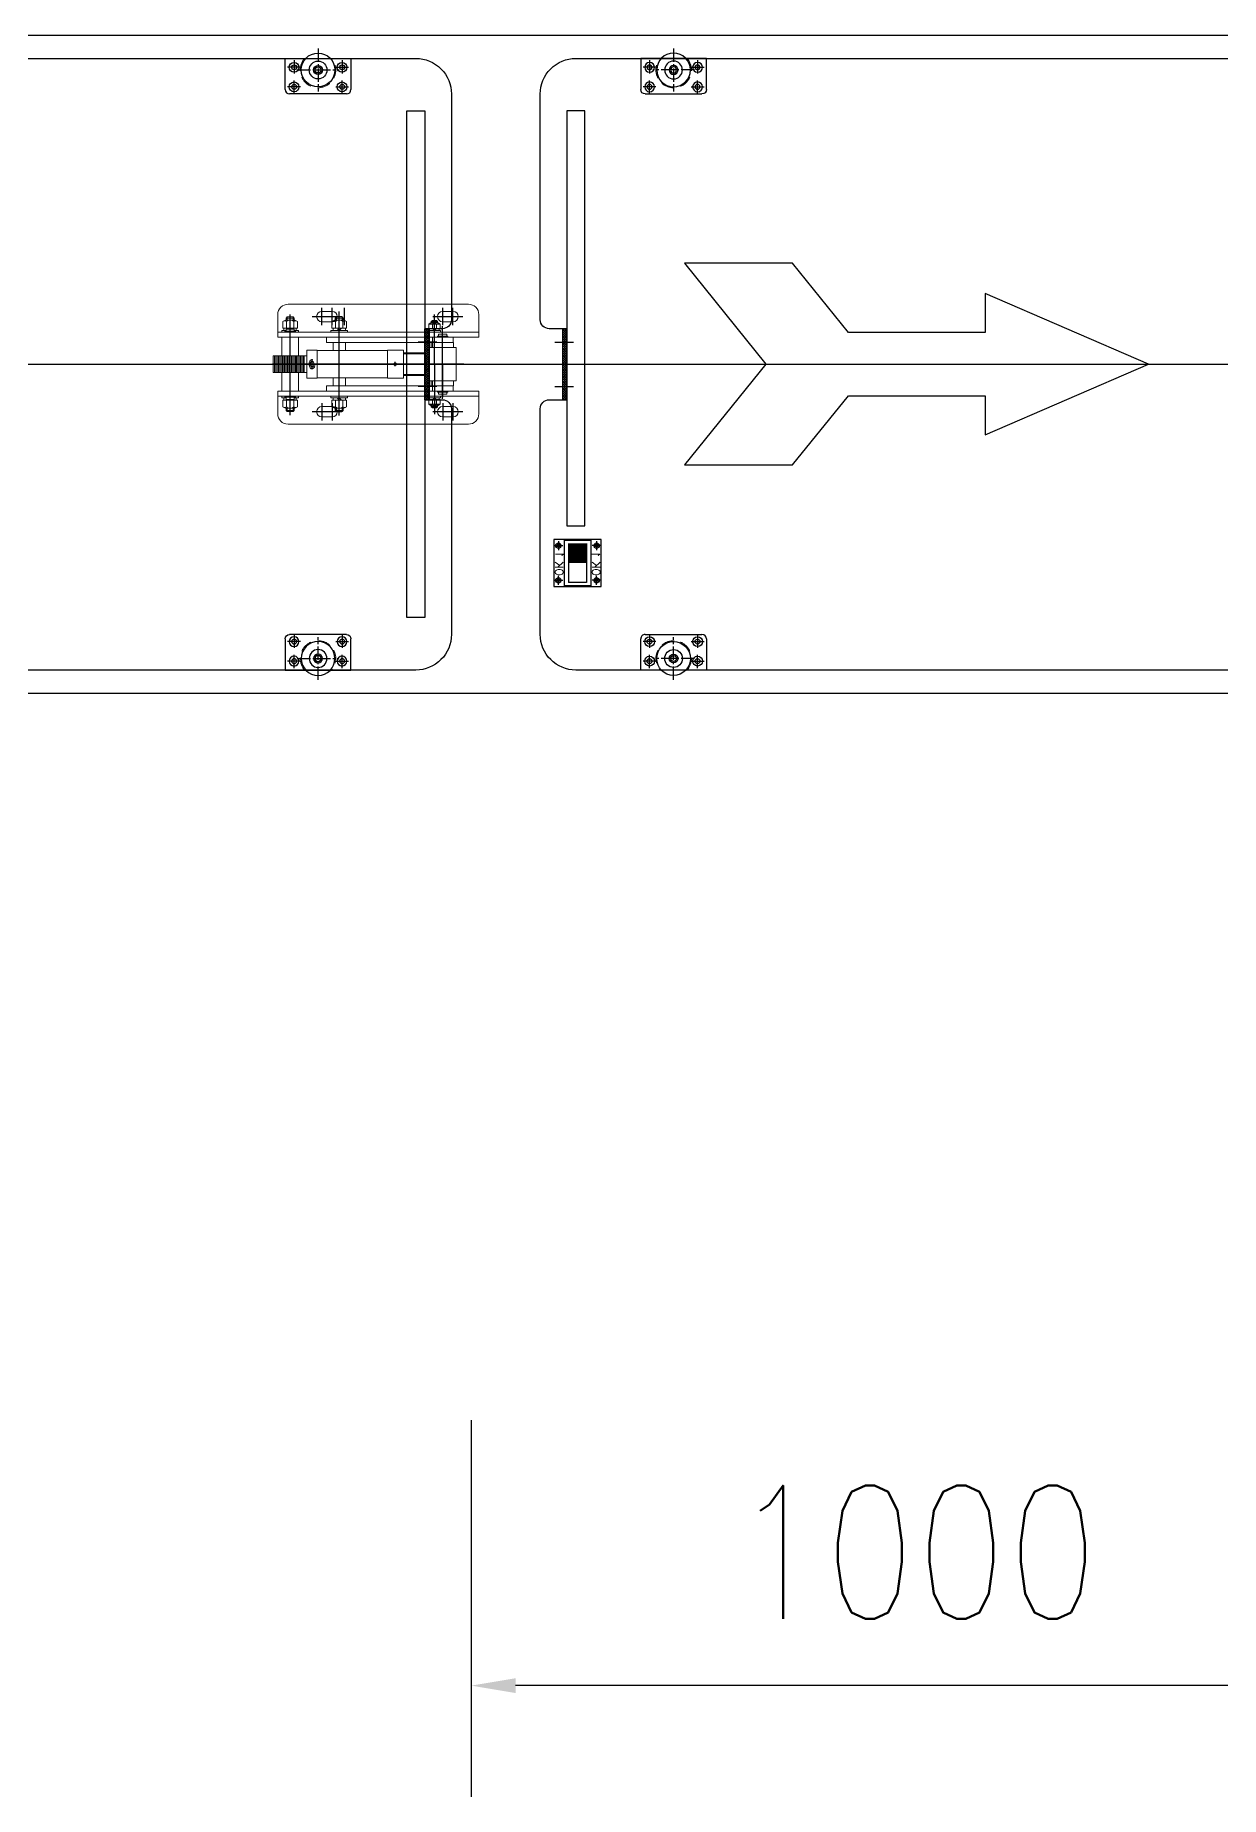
# Model space of a CAD drawing. Extents: x 539033 to 804858, y 468425 to 1263560.
# Drawn here: x 700377 to 701711, y 507259 to 509241 of the extents above; entities that cross this region are included whole.
import ezdxf

# ---------------------------------------------------------------- set-up
doc = ezdxf.new("R2010")
doc.units = 0
doc.header["$LTSCALE"] = 1000
doc.header["$MEASUREMENT"] = 0
for name, pattern in [('ACAD_ISO04W100', [30, 24, -3, 0, -3]), ('CENTER', [50.8, 31.75, -6.35, 6.35, -6.35]), ('CENTER2', [1.125, 0.75, -0.125, 0.125, -0.125]), ('CENTERX2', [4, 2.5, -0.5, 0.5, -0.5]), ('DASHDOT', [25.4, 12.7, -6.35, 0, -6.35]), ('HIDDEN', [0.375, 0.25, -0.125])]:
    doc.linetypes.add(name, pattern=pattern)
doc.layers.get('0').update_dxf_attribs({"linetype": 'CONTINUOUS'})
doc.layers.get('Defpoints').update_dxf_attribs({"linetype": 'CONTINUOUS'})
doc.layers.add('1', color=1, linetype='DASHDOT')
doc.layers.add('3', color=7, linetype='ACAD_ISO04W100', lineweight=15)
doc.layers.add('CAXA0', color=7, linetype='CONTINUOUS', lineweight=25)
doc.styles.add('DIM_FONT', font='SIMPLEX.shx', dxfattribs={"width": 0.8})
doc.styles.get("Standard").update_dxf_attribs({"font": 'txt.shx', "width": 0.7, "height": 500, "bigfont": 'hzdx.shx'})
doc.dimstyles.new('DIMN50', dxfattribs={"dimscale": 0.5, "dimtxt": 300, "dimasz": 100, "dimexe": 250, "dimexo": 300, "dimgap": 150, "dimtad": 1, "dimdec": 0, "dimzin": 0, "dimdsep": 46, "dimtxsty": 'DIM_FONT', "dimcen": 0.09, "dimclrd": 3, "dimclre": 3, "dimclrt": 3, "dimazin": 2, "dimtfac": 1, "dimtdec": 0, "dimtix": 1, "dimtmove": 2, "dimatfit": 3, "dimfxl": 250, "dimtolj": 1, "dimtzin": 0, "dimarcsym": 0})

# ---------------------------------------------------------------- blocks, each defined once
blk = doc.blocks.new('A$C02164963')
for p, q in [((0, 53), (0, 0)), ((53, 53), (0, 53)), ((11.5, 53), (11.5, 0)), ((11.5, 52), (41.5, 52)), ((16.5, 48.5), (16.5, 4.5)), ((36.5, 48.5), (36.5, 4.5)), ((41.5, 53), (41.5, 0)), ((53, 0), (53, 53)), ((11.5, 1), (41.5, 1)), ((36.5, 4.5), (16.5, 4.5)), ((0, 0), (53, 0))]:
    blk.add_line(p, q)
at = {"color": 1, "linetype": 'CENTER'}
for p, q in [((0, 46), (10, 46)), ((5, 51), (5, 41)), ((53, 46), (43, 46)), ((48, 51), (48, 41)), ((0, 7), (10, 7)), ((5, 2), (5, 12)), ((53, 7), (43, 7)), ((48, 2), (48, 12))]:
    blk.add_line(p, q, dxfattribs=at)
at = {"const_width": 20}
blk.add_lwpolyline([(26.5, 26.5), (26.5, 48.5)], dxfattribs=at)
for centre, radius in [((5, 46), 3), ((5, 46), 1.5), ((48, 46), 3), ((48, 46), 1.5), ((5, 7), 3), ((5, 7), 1.5), ((48, 7), 3), ((48, 7), 1.5)]:
    blk.add_circle(centre, radius)
at = {"text_generation_flag": 4}
for s, p in [('OK', (1.5, 11.8)), ('1', (1.7, 32.2)), ('1', (42.6, 32.2)), ('OK', (42.9, 11.8))]:
    blk.add_text(s, height=9, rotation=90, dxfattribs=at).set_placement(p)
blk = doc.blocks.new('A$C21B97B69')
at = {"color": 4}
for p, q in [((0, 40), (74, 40)), ((0, 5), (0, 40)), ((74, 40), (74, 5)), ((69, 0), (5, 0))]:
    blk.add_line(p, q, dxfattribs=at)
at = {"color": 1, "linetype": 'CENTER2', "ltscale": 0.02}
for p, q in [((37, 51), (37, 2.9)), ((17.2, 30), (2.7, 30)), ((10, 37.9), (10, 22.7)), ((13.6, 27), (60.4, 27)), ((32, 27), (41.8, 27)), ((56.8, 30), (71.3, 30)), ((64, 37.9), (64, 22.7)), ((17.2, 8), (2.7, 8)), ((10, 0.1), (10, 15.3)), ((56.8, 8), (71.3, 8)), ((64, 0.1), (64, 15.3))]:
    blk.add_line(p, q, dxfattribs=at)
at = {"color": 4}
for centre, radius in [((37, 27), 19), ((10, 30), 5.5), ((10, 30), 2.75), ((37, 27), 10), ((37, 27), 5), ((37, 27), 3.38), ((64, 30), 5.5), ((64, 30), 2.75), ((10, 8), 5.5), ((10, 8), 2.75), ((64, 8), 5.5), ((64, 8), 2.75)]:
    blk.add_circle(centre, radius, dxfattribs=at)
at = {"color": 4, "linetype": 'HIDDEN', "lineweight": 9, "ltscale": 0.06}
blk.add_arc((36.9, 27), 20, 139.3169, 40.6831, dxfattribs=at)
at = {"color": 4}
for centre, start, end in [((5, 5), 180, 270), ((69, 5), 270, 0)]:
    blk.add_arc(centre, 5, start, end, dxfattribs=at)
blk = doc.blocks.new('A$C2E146BF2')
h = blk.add_hatch()
h.set_pattern_fill('ANSI37', color=2, scale=15, style=0)
h.set_pattern_definition([(135, (109616.842, 27284.7453), (1.325825215, 1.325825215), []), (45, (109616.842, 27284.7453), (1.325825215, -1.325825215), [])])
h.paths.add_polyline_path([(30, 395), (25, 395), (25, 315), (30, 315)])
h = blk.add_hatch()
h.set_pattern_fill('ANSI37', color=2, scale=15, style=0)
h.set_pattern_definition([(45, (-108616.8856, 27284.7453), (-1.325825215, 1.325825215), []), (135, (-108616.8856, 27284.7453), (-1.325825215, -1.325825215), [])])
h.paths.add_polyline_path([(970, 395), (975, 395), (975, 315), (970, 315)])
at = {"color": 1, "linetype": 'CENTER'}
for p, q in [((16.4, 380), (37.3, 380)), ((983.5, 380), (962.6, 380)), ((16.4, 330), (37.3, 330)), ((983.5, 330), (962.6, 330))]:
    blk.add_line(p, q, dxfattribs=at)
at = {"color": 4}
blk.add_lwpolyline([(10, 395, -0.414214), (0, 405), (0, 659, -0.414214), (40, 699), (960, 699, -0.414214), (1000, 659), (1000, 405, -0.414214), (990, 395), (970, 395), (970, 315), (990, 315, -0.414214), (1000, 305), (1000, 51, -0.414214), (960, 11), (40, 11, -0.414214), (0, 51), (0, 305, -0.414214), (10, 315), (30, 315), (30, 395)], format="xyb", close=True, dxfattribs=at)
for points in [[(30, 395), (25, 395), (25, 315), (30, 315)], [(970, 395), (975, 395), (975, 315), (970, 315)]]:
    blk.add_lwpolyline(points, close=True, dxfattribs=at)
at = {"layer": 'CAXA0', "lineweight": 25}
for points in [[(30, 640), (30, 173.1), (50, 173.1), (50, 640)], [(950, 70), (950, 640), (970, 640), (970, 70)]]:
    blk.add_lwpolyline(points, close=True, dxfattribs=at)
at = {"linetype": 'ByBlock', "xscale": -1}
blk.add_blockref('A$C21B97B69', (187, 659), dxfattribs=at)
at = {"linetype": 'ByBlock'}
blk.add_blockref('A$C21B97B69', (813, 659), dxfattribs=at)
blk.add_blockref('A$C02164963', (15.4, 105))
at = {"linetype": 'ByBlock', "rotation": 180}
blk.add_blockref('A$C21B97B69', (187, 51), dxfattribs=at)
at = {"linetype": 'ByBlock', "xscale": -1, "rotation": 180}
blk.add_blockref('A$C21B97B69', (813, 51), dxfattribs=at)
blk = doc.blocks.new('A$C49301FC4')
at = {"color": 1}
blk.add_lwpolyline([(173.7, 73.3), (318.5, 73.3), (318.5, 31.9), (491.5, 106.7), (318.5, 181.6), (318.5, 140.2), (173.7, 140.2), (114.6, 213.5), (0, 213.5), (86.1, 106.7), (0, 0), (114.6, 0)], close=True, dxfattribs=at)
blk = doc.blocks.new('A$C4D7979D7')
at = {"layer": '1', "linetype": 'CENTERX2'}
for p, q in [((18.2, 121), (51.6, 121)), ((29.1, 111.2), (29.1, 130.7)), ((40.7, 111.2), (40.7, 130.7)), ((50, 67.5), (50, 123.5)), ((154.2, 121), (187.6, 121)), ((157.1, 125), (157.1, 8.3)), ((165.1, 111.2), (165.1, 130.7)), ((176.7, 111.2), (176.7, 130.7)), ((212.4, 124.7), (212.4, 11.7)), ((40.8, 106.5), (40.8, 24.5)), ((40.8, 67.5), (40.8, 104.6)), ((232.4, 67.5), (10.9, 67.5)), ((16.9, 67.5), (232.3, 67.5)), ((40.8, 67.5), (40.8, 30.3)), ((50, 67.5), (50, 11.5)), ((94, 69.8), (94, 64.8)), ((187.7, 72.4), (187.7, 61.8)), ((29.1, 23.7), (29.1, 4.2)), ((40.7, 23.7), (40.7, 4.2)), ((151.2, 23.7), (151.2, 4.2)), ((165.1, 23.7), (165.1, 4.2)), ((176.7, 23.7), (176.7, 4.2)), ((18.2, 14), (51.6, 14)), ((154.2, 14), (187.6, 14))]:
    blk.add_line(p, q, dxfattribs=at)
at = {"layer": '3', "linetype": 'Continuous'}
for p, q in [((0, 97.7), (0, 123.3)), ((11.6, 134.9), (214.7, 134.9)), ((152.5, 119.4), (153.7, 120.6)), ((161.8, 119.4), (152.5, 119.4)), ((152.5, 119.4), (152.5, 117.1)), ((160.6, 120.6), (153.7, 120.6)), ((153.7, 120.6), (153.7, 117.1)), ((160.6, 120.6), (160.6, 117.1)), ((160.6, 120.6), (161.8, 119.4)), ((161.8, 119.4), (161.8, 117.1)), ((207.7, 119.4), (208.9, 120.6)), ((217, 119.4), (207.7, 119.4)), ((207.7, 119.4), (207.7, 117.1)), ((208.9, 120.6), (208.9, 117.1)), ((215.8, 120.6), (208.9, 120.6)), ((215.8, 120.6), (215.8, 117.1)), ((215.8, 120.6), (217, 119.4)), ((217, 119.4), (217, 117.1)), ((226.3, 97.7), (226.3, 123.3)), ((0, 103.5), (226.3, 103.5)), ((36.1, 98.9), (36.1, 101.2)), ((45.5, 101.2), (36.1, 101.2)), ((43, 103.5), (43, 105.4)), ((57, 105.4), (43, 105.4)), ((57, 103.5), (43, 103.5)), ((43.6, 112.6), (46.5, 114.3)), ((43.6, 107.2), (43.6, 112.6)), ((56.4, 112.6), (43.6, 112.6)), ((56.4, 107.2), (43.6, 107.2)), ((44.5, 105.4), (44.5, 107.2)), ((45.5, 98.9), (45.5, 101.2)), ((46.5, 115.5), (47.7, 116.7)), ((46.5, 114.3), (46.5, 115.5)), ((53.5, 115.5), (46.5, 115.5)), ((53.5, 114.3), (46.5, 114.3)), ((47.7, 114.3), (47.7, 116.7)), ((52.3, 116.7), (47.7, 116.7)), ((47.7, 107.2), (47.7, 112.6)), ((48.2, 107.2), (50, 105.4)), ((50, 107.2), (51.9, 105.4)), ((52.3, 114.3), (52.3, 116.7)), ((53.5, 115.5), (52.3, 116.7)), ((52.3, 107.2), (52.3, 112.6)), ((53.5, 114.3), (53.5, 115.5)), ((56.4, 112.6), (53.5, 114.3)), ((55.5, 105.4), (55.5, 107.2)), ((56.4, 107.2), (56.4, 112.6)), ((57, 103.5), (57, 105.4)), ((166.4, 105.4), (147.8, 105.4)), ((147.8, 103.5), (147.8, 105.4)), ((166.4, 103.5), (147.8, 103.5)), ((149, 115.4), (151.9, 117.1)), ((149, 107.8), (149, 115.4)), ((165.3, 107.8), (149, 107.8)), ((150.2, 105.4), (150.2, 107.8)), ((162.4, 117.1), (151.9, 117.1)), ((153.1, 115.4), (153.1, 107.8)), ((154.7, 107.8), (157.1, 105.4)), ((157.1, 107.8), (159.6, 105.4)), ((161.2, 115.4), (161.2, 107.8)), ((165.3, 115.4), (162.4, 117.1)), ((164.1, 105.4), (164.1, 107.8)), ((165.3, 107.8), (165.3, 115.4)), ((166.4, 105.4), (166.4, 103.5)), ((203.1, 103.5), (203.1, 105.4)), ((207.7, 105.4), (203.1, 105.4)), ((204.2, 115.4), (207.1, 117.1)), ((204.2, 107.8), (204.2, 115.4)), ((220.5, 107.8), (204.2, 107.8)), ((205.4, 105.4), (205.4, 107.8)), ((218.2, 104.7), (206.2, 104.7)), ((206.2, 103.5), (206.2, 104.7)), ((217.6, 117.1), (207.1, 117.1)), ((207.7, 104.7), (207.7, 107)), ((217, 107), (207.7, 107)), ((216.8, 104.7), (207.9, 104.7)), ((208.3, 115.4), (208.3, 107.8)), ((209.9, 107.8), (210.7, 107)), ((212.4, 107.8), (213.2, 107)), ((216.4, 115.4), (216.4, 107.8)), ((217, 104.7), (217, 107)), ((221.7, 105.4), (217, 105.4)), ((220.5, 115.4), (217.6, 117.1)), ((218.2, 103.5), (218.2, 104.7)), ((219.3, 105.4), (219.3, 107.8)), ((220.5, 107.8), (220.5, 115.4)), ((221.7, 105.4), (221.7, 103.5)), ((0, 97.7), (226.3, 97.7)), ((25.7, 67.5), (25.7, 86.1)), ((25.7, 86.1), (55.9, 86.1)), ((28.7, 86.1), (28.7, 91.9)), ((52, 91.9), (28.7, 91.9)), ((29, 91.9), (29, 97.7)), ((29, 91.9), (171.5, 91.9)), ((46.6, 98.9), (34.9, 98.9)), ((34.9, 97.7), (34.9, 98.9)), ((45.2, 98.9), (36.4, 98.9)), ((45.2, 97.7), (36.4, 97.7)), ((59.3, 97.7), (40.7, 97.7)), ((46.6, 97.7), (46.6, 98.9)), ((52, 91.9), (52, 97.7)), ((52, 91.9), (52, 86.1)), ((52.3, 86.1), (52.3, 91.9)), ((53.5, 86.1), (53.5, 91.9)), ((55.9, 67.5), (55.9, 86.1)), ((59.1, 80.2), (59.1, 54.7)), ((84.7, 80.2), (59.1, 80.2)), ((84.7, 83.2), (84.7, 51.8)), ((102.7, 83.2), (84.7, 83.2)), ((102.7, 83.2), (102.7, 51.8)), ((181.8, 82.9), (102.7, 82.9)), ((150.2, 82.9), (150.2, 91.9)), ((164.1, 82.9), (164.1, 91.9)), ((171.5, 91.9), (171.5, 97.7)), ((181.8, 83.2), (181.8, 51.8)), ((193.5, 83.2), (181.8, 83.2)), ((193.5, 83.2), (193.5, 51.8)), ((203.1, 76.8), (203.1, 97.7)), ((221.7, 76.8), (221.7, 97.7)), ((25.7, 67.5), (25.7, 48.8)), ((59.1, 73.3), (55.9, 73.3)), ((55.9, 67.5), (55.9, 48.8)), ((59.1, 61.6), (55.9, 61.6)), ((84.7, 79.1), (59.1, 79.1)), ((193.5, 76.8), (231.3, 76.8)), ((196.4, 76.8), (196.4, 58.2)), ((197.8, 76.8), (197.8, 58.2)), ((199.3, 76.8), (199.3, 58.2)), ((200.7, 76.8), (200.7, 58.2)), ((202.2, 76.8), (202.2, 58.2)), ((203.6, 76.8), (203.6, 58.2)), ((205.1, 76.8), (205.1, 58.2)), ((206.5, 76.8), (206.5, 58.2)), ((208, 76.8), (208, 58.2)), ((209.4, 76.8), (209.4, 58.2)), ((210.9, 76.8), (210.9, 58.2)), ((212.4, 76.8), (212.4, 58.2)), ((213.8, 76.8), (213.8, 58.2)), ((215.3, 76.8), (215.3, 58.2)), ((216.7, 76.8), (216.7, 58.2)), ((218.2, 76.8), (218.2, 58.2)), ((219.6, 76.8), (219.6, 58.2)), ((221.1, 76.8), (221.1, 58.2)), ((222.5, 76.8), (222.5, 58.2)), ((224, 76.8), (224, 58.2)), ((225.4, 76.8), (225.4, 58.2)), ((226.9, 76.8), (226.9, 58.2)), ((228.3, 76.8), (228.3, 58.2)), ((229.8, 76.8), (229.8, 58.2)), ((231.3, 76.8), (231.3, 58.2)), ((25.7, 48.8), (55.9, 48.8)), ((28.7, 48.8), (28.7, 43)), ((52, 43), (28.7, 43)), ((29, 43), (171.5, 43)), ((29, 43), (29, 37.2)), ((52, 43), (52, 48.8)), ((52, 43), (52, 37.2)), ((52.3, 48.8), (52.3, 43)), ((53.5, 48.8), (53.5, 43)), ((84.7, 55.8), (59.1, 55.8)), ((84.7, 54.7), (59.1, 54.7)), ((102.7, 51.8), (84.7, 51.8)), ((181.8, 52), (102.7, 52)), ((150.2, 52), (150.2, 43)), ((164.1, 52), (164.1, 43)), ((171.5, 43), (171.5, 37.2)), ((193.5, 51.8), (181.8, 51.8)), ((193.5, 58.2), (231.3, 58.2)), ((203.1, 58.2), (203.1, 37.2)), ((221.7, 58.2), (221.7, 37.2)), ((0, 37.2), (226.3, 37.2)), ((0, 37.2), (0, 11.6)), ((0, 31.4), (226.3, 31.4)), ((35, 37.2), (35, 36.1)), ((46.6, 36.1), (35, 36.1)), ((36.1, 36.1), (36.1, 33.7)), ((45.5, 33.7), (36.1, 33.7)), ((45.2, 37.2), (36.4, 37.2)), ((45.2, 36.1), (36.4, 36.1)), ((59.3, 37.2), (40.7, 37.2)), ((57, 31.4), (43, 31.4)), ((43, 31.4), (43, 29.5)), ((57, 29.5), (43, 29.5)), ((56.4, 27.7), (43.6, 27.7)), ((43.6, 27.7), (43.6, 22.3)), ((56.4, 22.3), (43.6, 22.3)), ((43.6, 22.3), (46.5, 20.6)), ((44.5, 29.5), (44.5, 27.7)), ((45.5, 36.1), (45.5, 33.7)), ((53.5, 20.6), (46.5, 20.6)), ((46.5, 20.6), (46.5, 19.4)), ((46.6, 37.2), (46.6, 36.1)), ((47.7, 27.7), (47.7, 22.3)), ((47.7, 20.6), (47.7, 18.3)), ((48.2, 27.7), (50, 29.5)), ((50, 27.7), (51.9, 29.5)), ((52.3, 27.7), (52.3, 22.3)), ((52.3, 20.6), (52.3, 18.3)), ((56.4, 22.3), (53.5, 20.6)), ((53.5, 20.6), (53.5, 19.4)), ((55.5, 29.5), (55.5, 27.7)), ((56.4, 27.7), (56.4, 22.3)), ((57, 31.4), (57, 29.5)), ((166.4, 31.4), (147.8, 31.4)), ((147.8, 31.4), (147.8, 29.5)), ((166.4, 29.5), (147.8, 29.5)), ((165.3, 27.1), (149, 27.1)), ((149, 27.1), (149, 19.5)), ((150.2, 29.5), (150.2, 27.1)), ((153.1, 19.5), (153.1, 27.1)), ((154.7, 27.1), (157.1, 29.5)), ((157.1, 27.1), (159.6, 29.5)), ((161.2, 19.5), (161.2, 27.1)), ((164.1, 29.5), (164.1, 27.1)), ((165.3, 27.1), (165.3, 19.5)), ((166.4, 29.5), (166.4, 31.4)), ((203.1, 31.4), (203.1, 29.5)), ((207.7, 29.5), (203.1, 29.5)), ((204.2, 27.1), (204.2, 19.5)), ((220.5, 27.1), (204.2, 27.1)), ((205.4, 29.5), (205.4, 27.1)), ((206.4, 31.4), (206.4, 30.2)), ((218.2, 30.2), (206.4, 30.2)), ((207.7, 30.2), (207.7, 27.9)), ((217, 27.9), (207.7, 27.9)), ((216.8, 30.2), (207.9, 30.2)), ((208.3, 19.5), (208.3, 27.1)), ((209.9, 27.1), (210.7, 27.9)), ((212.4, 27.1), (213.2, 27.9)), ((216.4, 19.5), (216.4, 27.1)), ((217, 30.2), (217, 27.9)), ((221.7, 29.5), (217, 29.5)), ((218.2, 31.4), (218.2, 30.2)), ((219.3, 29.5), (219.3, 27.1)), ((220.5, 27.1), (220.5, 19.5)), ((221.7, 29.5), (221.7, 31.4)), ((226.3, 37.2), (226.3, 11.6)), ((46.5, 19.4), (47.7, 18.3)), ((53.5, 19.4), (46.5, 19.4)), ((52.3, 18.3), (47.7, 18.3)), ((53.5, 19.4), (52.3, 18.3)), ((149, 19.5), (151.9, 17.8)), ((162.4, 17.8), (151.9, 17.8)), ((152.5, 15.5), (152.5, 17.8)), ((161.8, 15.5), (152.5, 15.5)), ((152.5, 15.5), (153.7, 14.3)), ((153.7, 14.3), (153.7, 17.8)), ((160.6, 14.3), (153.7, 14.3)), ((160.6, 14.3), (160.6, 17.8)), ((160.6, 14.3), (161.8, 15.5)), ((161.8, 15.5), (161.8, 17.8)), ((165.3, 19.5), (162.4, 17.8)), ((204.2, 19.5), (207.1, 17.8)), ((217.6, 17.8), (207.1, 17.8)), ((207.7, 15.5), (207.7, 17.8)), ((217, 15.5), (207.7, 15.5)), ((207.7, 15.5), (208.9, 14.3)), ((208.9, 14.3), (208.9, 17.8)), ((215.8, 14.3), (208.9, 14.3)), ((215.8, 14.3), (215.8, 17.8)), ((215.8, 14.3), (217, 15.5)), ((217, 15.5), (217, 17.8)), ((220.5, 19.5), (217.6, 17.8)), ((11.6, 0), (214.7, 0))]:
    blk.add_line(p, q, dxfattribs=at)
for points in [[(40.7, 115.1), (29.1, 115.1, -1), (29.1, 126.8), (40.7, 126.8, -1)], [(176.7, 115.1), (165.1, 115.1, -1), (165.1, 126.8), (176.7, 126.8, -1)], [(40.7, 8.1), (29.1, 8.1, -1), (29.1, 19.8), (40.7, 19.8, -1)], [(176.7, 8.1), (165.1, 8.1, -1), (165.1, 19.8), (176.7, 19.8, -1)]]:
    blk.add_lwpolyline(points, format="xyb", close=True, dxfattribs=at)
blk.add_lwpolyline([(92.6, 67.5), (93.3, 66.2), (94.8, 66.2), (95.5, 67.5), (94.8, 68.7), (93.3, 68.7)], close=True, dxfattribs=at)
blk.add_circle((94, 67.5), 1.47, dxfattribs=at)
for centre, radius, start, end in [((11.6, 123.3), 11.6, 90, 180), ((214.7, 123.3), 11.6, 0, 90), ((45.6, 110.5), 2.88, 44.9863, 106.9138), ((50, 111.2), 2.71, 30.8315, 149.1685), ((54.4, 110.5), 2.88, 73.0862, 135.0137), ((151, 113.3), 2.88, 44.9863, 106.9138), ((157.2, 111.5), 5.65, 90.1385, 136.2587), ((157.1, 111.5), 5.65, 43.7413, 89.8615), ((163.2, 113.3), 2.88, 73.0862, 135.0137), ((206.3, 113.3), 2.88, 44.9863, 106.9138), ((212.4, 111.5), 5.65, 90.1385, 136.2587), ((212.3, 111.5), 5.65, 43.7413, 89.8615), ((218.5, 113.3), 2.88, 73.0862, 135.0137), ((45.6, 24.4), 2.88, 253.0862, 315.0137), ((50, 23.7), 2.71, 210.8315, 329.1685), ((54.4, 24.4), 2.88, 224.9863, 286.9138), ((11.6, 11.6), 11.6, 180, 270), ((151, 21.6), 2.88, 253.0862, 315.0137), ((157.2, 23.4), 5.65, 223.7413, 269.8615), ((157.1, 23.4), 5.65, 270.1385, 316.2587), ((163.2, 21.6), 2.88, 224.9863, 286.9138), ((206.3, 21.6), 2.88, 253.0862, 315.0137), ((212.4, 23.4), 5.65, 223.7413, 269.8615), ((212.3, 23.4), 5.65, 270.1385, 316.2587), ((214.7, 11.6), 11.6, 270, 0), ((218.5, 21.6), 2.88, 224.9863, 286.9138)]:
    blk.add_arc(centre, radius, start, end, dxfattribs=at)
for major_axis, ratio, start_param, end_param in [((0, 5.23), 0.646868, 2.866308, 7.562214), ((0, 3.29), 0.665997, 3.141593, 9.424778)]:
    blk.add_ellipse((187.7, 67.5), major_axis=major_axis, ratio=ratio, start_param=start_param, end_param=end_param, dxfattribs=at)
blk = doc.blocks.new('*D350')
at = {"color": 3, "linetype": 'Continuous', "lineweight": -2, "ltscale": 100, "transparency": 16777216}
for p, q in [((700868, 507682.9), (700868, 507259.4)), ((701868.2, 507550.9), (701868.2, 507259.4)), ((701818.2, 507384.4), (700918, 507384.4))]:
    blk.add_line(p, q, dxfattribs=at)
at = {"color": 3, "lineweight": 25, "ltscale": 100, "transparency": 16777216}
for points in [[(700918, 507392.7), (700918, 507376), (700868, 507384.4)], [(701818.2, 507392.7), (701818.2, 507376), (701868.2, 507384.4)]]:
    blk.add_solid(points, dxfattribs=at)
at = {"layer": 'Defpoints', "color": 0, "lineweight": 25, "ltscale": 100, "transparency": 16777216}
for p in [(700868, 507832.9), (701868.2, 507700.9), (700868, 507384.4)]:
    blk.add_point(p, dxfattribs=at)
at = {"color": 3, "lineweight": 25, "ltscale": 100, "transparency": 16777216, "insert": (701368.1, 507534.4), "char_height": 150, "attachment_point": 5, "style": 'DIM_FONT'}
blk.add_mtext('\\A1;1000', dxfattribs=at)

msp = doc.modelspace()

# ---------------------------------------------------------------- linework, layer by layer
at = {"color": 3}
for p, q in [((698845.6, 509240.9), (745565.6, 509240.9)), ((698845.6, 508500.9), (745565.6, 508500.9))]:
    msp.add_line(p, q, dxfattribs=at)
at = {"color": 1, "linetype": 'CENTER'}
msp.add_line((698845.6, 508870.9), (745565.6, 508870.9), dxfattribs=at)

# ---------------------------------------------------------------- block references
at = {"linetype": 'ByBlock'}
for p in [(699845.7, 508515.8), (700945.7, 508515.8)]:
    msp.add_blockref('A$C2E146BF2', p, dxfattribs=at)
at = {"xscale": 1.0625, "yscale": 1.0625, "zscale": 1.0625}
msp.add_blockref('A$C49301FC4', (701107.9, 508757.5), dxfattribs=at)
at = {"color": 1, "rotation": 180}
msp.add_blockref('A$C4D7979D7', (700876.6, 508938.3), dxfattribs=at)

# ---------------------------------------------------------------- dimensions: what is measured, and where the dimension line sits
at = {"lineweight": 25, "ltscale": 100}
dim = msp.add_linear_dim(base=(700868, 507384.4), p1=(701868.2, 507700.9), p2=(700868, 507832.9), dimstyle='DIMN50', dxfattribs=at)
dim.commit()
dim.dimension.update_dxf_attribs({"geometry": '*D350', "text_midpoint": (701368.1, 507534.4)})

doc.saveas('drawing.dxf')
